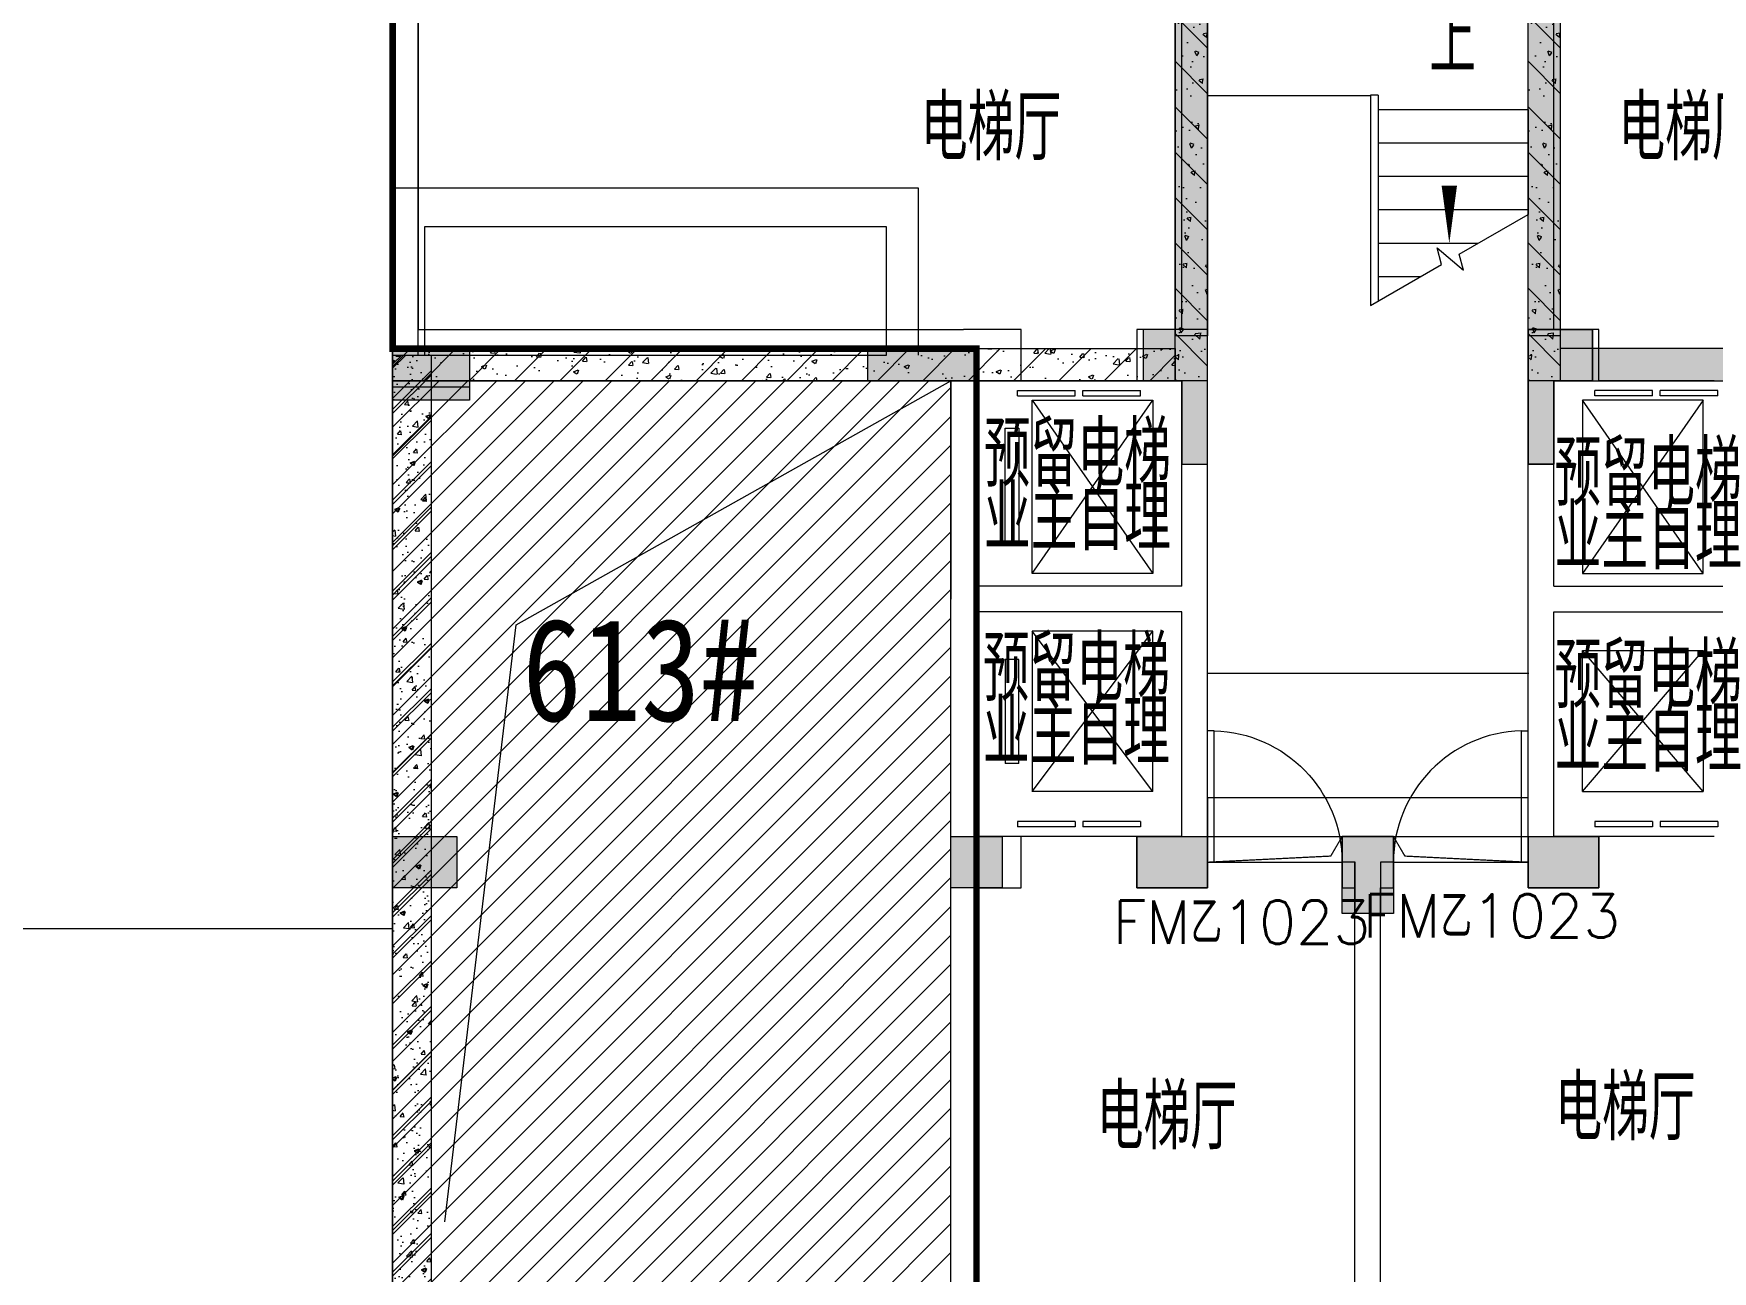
# Model space of a CAD drawing. Extents: x -264757 to 86229, y 4049843 to 4347093.
# Drawn here: x -72938 to -59853, y 4250021 to 4259662 of the extents above; entities that cross this region are included whole.
import ezdxf
from ezdxf.xclip import XClip

# ---------------------------------------------------------------- set-up
doc = ezdxf.new("R2010")
doc.units = 0
doc.header["$LTSCALE"] = 1000
doc.header["$MEASUREMENT"] = 0
doc.header["$XCLIPFRAME"] = 0
doc.linetypes.add('DASH', pattern=[0.35, 0.25, -0.1])
doc.layers.add('AX-01DK-PB01$0$A-2-Lead(Arrow)', color=8, linetype='Continuous')
doc.layers.add('AX-01DK-PB01$0$A-2-Text', color=8, linetype='Continuous')
doc.layers.add('AX-01DK-PB01$0$AX-001DK-01-PB01-02$0$A-3-WinF(Text)', color=8, linetype='Continuous', plot=False)
doc.layers.add('无关图层', color=8, linetype='Continuous', lineweight=0)
doc.layers.add('车位归属楼栋范围线', color=7, linetype='Continuous', true_color=0x19e6c7)
doc.styles.add('AX-01DK-PB01$0$_TCH_DIM', font='SIMPLEX', dxfattribs={"bigfont": 'GBCBIG'})
doc.styles.add('AX-01DK-PB01$0$AX-001DK-01-PB01-02$0$_TCH_WINDOW', font='SIMPLEX', dxfattribs={"bigfont": 'GBCBIG'})
doc.styles.add('AX-01DK-PB01$0$Standard', font='gbenor.shx', dxfattribs={"bigfont": 'gbcbig.shx'})
doc.styles.add('AX-01DK-PB01$1$AX-001DK-01-PB01-02$0$黑体', font='simhei.ttf')

# ---------------------------------------------------------------- blocks, each defined once
blk = doc.blocks.new('SX-613-PB02-WNC')
at = {"layer": '无关图层'}
h = blk.add_hatch(color=256, dxfattribs=at)
h.dxf.hatch_style = 1
h.paths.add_polyline_path([(6100, 16220), (6350, 16220), (6350, 12650), (6100, 12650)])
h = blk.add_hatch(color=256, dxfattribs=at)
h.dxf.hatch_style = 1
h.paths.add_polyline_path([(8850, 16220), (9100, 16220), (9100, 12650), (8850, 12650)])
h = blk.add_hatch(color=256, dxfattribs=at)
h.dxf.hatch_style = 1
h.paths.add_polyline_path([(5850, 12700), (5850, 12300), (6150, 12300), (6150, 11650), (6350, 11650), (6350, 12700)])
for points in [[(6150, 12300), (6150, 11650), (6350, 11650), (6350, 12700), (5850, 12700), (5850, 12300)], [(9050, 12300), (9050, 11650), (8850, 11650), (8850, 12700), (9350, 12700), (9350, 12300)], [(600, 12150), (0, 12150), (0, 12550), (600, 12550)], [(3700, 12550), (3700, 12300), (4550, 12300), (4550, 12550)], [(500, 8350), (0, 8350), (0, 8750), (500, 8750)], [(4749, 8350), (4349, 8350), (4349, 8750), (4749, 8750)], [(6350, 8350), (5800, 8350), (5800, 8750), (6350, 8750)], [(7400, 8150), (7400, 8750), (7800, 8750), (7800, 8150)], [(9400, 8350), (8850, 8350), (8850, 8750), (9400, 8750)]]:
    blk.add_hatch(color=256, dxfattribs=at).paths.add_polyline_path(points)
h = blk.add_hatch(color=256, dxfattribs=at)
h.dxf.hatch_style = 1
h.paths.add_polyline_path([(9350, 12300), (9350, 12700), (8850, 12700), (8850, 11650), (9050, 11650), (9050, 12300)])
h = blk.add_hatch(dxfattribs=at)
h.set_pattern_fill('ARMORED', color=256, scale=100)
h.set_pattern_definition([(50, (-1069436.4, -383487.5), (358.63009, -31.37607), [37.5, -412.5]), (355, (-1069436.4, -383487.5), (-69.37567, 376.09607), [30, -330]), (100.4514, (-1069406.5, -383490.1), (289.25469, 344.71977), [31.8701, -350.57106]), (46.1842, (-1069436.4, -383387.5), (533.62052, -82.7595), [56.25, -618.75]), (96.6356, (-1069391.9, -383394.4), (467.33135, 487.05894), [47.80514, -525.8565]), (351.1842, (-1069436.4, -383387.5), (467.33097, 487.0593), [45, -495]), (21, (-1069386.4, -383412.5), (298.453526, -201.309445), [37.5, -412.5]), (326, (-1069386.4, -383412.5), (121.65767, 362.57502), [30, -330]), (71.4514, (-1069361.52, -383429.27), (420.11131, 161.26525), [31.8701, -350.57106]), (37.5, (-1069436.4, -383487.5), (6.079928, 166.446927), [0, -326, 0, -335, 0, -331.25]), (7.5, (-1069436.4, -383487.5), (131.53477, 197.205856), [0, -191, 0, -318.5, 0, -126.25]), (327.5, (-1069547.9, -383487.5), (266.911218, -11.277436), [0, -125, 0, -390, 0, -517.5]), (317.5, (-1069597.9, -383487.5), (291.593085, 50.05249), [0, -162.5, 0, -259, 0, -367.5]), (45, (-1069436.4, -383487.5), (-176.776695, 176.776695), [])])
h.paths.add_polyline_path([(0, 12500), (300, 12500), (300, 4250), (0, 4250)])
h = blk.add_hatch(color=256, dxfattribs=at)
h.dxf.hatch_style = 1
h.paths.add_polyline_path([(600, 12250), (0, 12250), (0, 12500), (600, 12500)])
h = blk.add_hatch(color=256, dxfattribs=at)
h.dxf.hatch_style = 1
h.paths.add_polyline_path([(3700, 12550), (3700, 12300), (4550, 12300), (4550, 12550)])
h = blk.add_hatch(color=256, dxfattribs=at)
h.dxf.hatch_style = 1
h.paths.add_polyline_path([(7700, 8550), (7700, 8150), (7500, 8150), (7500, 8550), (7400, 8550), (7400, 8750), (6350, 8750), (6350, 8750), (8850, 8750), (8850, 8750), (7800, 8750), (7800, 8550)])
for points in [[(6350, 12650), (6100, 12650), (6100, 16270), (6350, 16270)], [(6100, 16270), (6350, 16270), (6350, 12650), (6100, 12650)], [(6350, 12650), (6100, 12650), (6100, 16270), (6350, 16270)], [(8850, 16270), (9100, 16270), (9100, 12650), (8850, 12650)], [(9100, 12650), (8850, 12650), (8850, 16270), (9100, 16270)], [(5850, 12700), (5850, 12300), (6150, 12300), (6150, 11650), (6350, 11650), (6350, 12700)], [(6150, 12300), (6150, 11650), (6350, 11650), (6350, 12700), (5850, 12700), (5850, 12300)], [(9350, 12300), (9350, 12700), (8850, 12700), (8850, 11650), (9050, 11650), (9050, 12300)], [(9050, 12300), (9050, 11650), (8850, 11650), (8850, 12700), (9350, 12700), (9350, 12300)], [(600, 12150), (0, 12150), (0, 12550), (600, 12550)], [(0, 12500), (300, 12500), (300, 4250), (0, 4250)], [(600, 12250), (0, 12250), (0, 12500), (600, 12500)], [(3700, 12550), (3700, 12300), (4550, 12300), (4550, 12550)], [(500, 8350), (0, 8350), (0, 8750), (500, 8750)], [(4749, 8350), (4349, 8350), (4349, 8750), (4749, 8750)], [(6350, 8350), (5800, 8350), (5800, 8750), (6350, 8750)], [(7400, 8750), (7400, 8750), (7800, 8750), (7800, 8750), (7800, 8750), (7800, 8550), (7700, 8550), (7700, 8150), (7500, 8150), (7500, 8550), (7400, 8550), (7400, 8750)], [(7400, 8150), (7400, 8750), (7800, 8750), (7800, 8150)], [(9400, 8350), (8850, 8350), (8850, 8750), (9400, 8750)]]:
    blk.add_lwpolyline(points, close=True, dxfattribs=at)
at = {"layer": '无关图层', "ltscale": 0.5}
blk.add_lwpolyline([(3700, 12550), (3700, 12300), (4550, 12300), (4550, 12550)], close=True, dxfattribs=at)
at = {"layer": '无关图层', "const_width": 10}
for points in [[(7400, 8750), (7311, 8598), (6349, 8550)], [(7800, 8750), (7889, 8598), (8849, 8550)]]:
    blk.add_lwpolyline(points, dxfattribs=at)
for points in [[(7400, 8750), (6350, 8750), (6350, 8550), (7400, 8550)], [(7800, 8750), (8850, 8750), (8850, 8550), (7800, 8550)]]:
    blk.add_lwpolyline(points, close=True, dxfattribs=at)
blk = doc.blocks.new('SX-613-PB02-DQ')
at = {"layer": '无关图层'}
h = blk.add_hatch(dxfattribs=at)
h.set_pattern_fill('ARMORED', color=256, scale=50, angle=90, style=0)
h.set_pattern_definition([(140, (4112577.33, 75403.6), (31.376067, 358.630091), [37.5, -412.5]), (85, (4112577.33, 75403.6), (-376.096067, -69.375667), [30, -330]), (190.4514, (4112579.95, 75433.5), (-344.71977, 289.25469), [31.870095, -350.571056]), (136.1842, (4112477.33, 75403.6), (82.759507, 533.620524), [56.25, -618.75]), (186.6356, (4112484.23, 75448.1), (-487.058935, 467.33135), [47.805144, -525.8565]), (81.1842, (4112477.33, 75403.6), (-487.0593, 467.33097), [45, -495]), (111, (4112502.33, 75453.6), (201.309445, 298.453526), [37.5, -412.5]), (56, (4112502.33, 75453.6), (-362.575023, 121.657666), [30, -330]), (161.4514, (4112519.1, 75478.5), (-161.265248, 420.111314), [31.870095, -350.571056]), (127.5, (4112577.33, 75403.61), (-166.446927, 6.0799277), [0, -326, 0, -335, 0, -331.25]), (97.5, (4112577.33, 75403.61), (-197.205856, 131.534769), [0, -191, 0, -318.5, 0, -126.25]), (57.5, (4112577.33, 75292.11), (11.277436, 266.911218), [0, -125, 0, -390, 0, -517.5]), (47.5, (4112577.33, 75242.11), (-50.052491, 291.593085), [0, -162.5, 0, -259, 0, -367.5]), (135, (4112577.33, 75403.61), (-176.776695, -176.776695), [])])
h.paths.add_polyline_path([(7199, 13950), (7199, 17870), (7449, 17870), (7449, 13950)])
h = blk.add_hatch(dxfattribs=at)
h.set_pattern_fill('ARMORED', color=256, scale=50, angle=90, style=0)
h.set_pattern_definition([(140, (4115327.33, 75403.6), (31.376067, 358.630091), [37.5, -412.5]), (85, (4115327.33, 75403.6), (-376.096067, -69.375667), [30, -330]), (190.4514, (4115329.95, 75433.5), (-344.71977, 289.25469), [31.870095, -350.571056]), (136.1842, (4115227.33, 75403.6), (82.759507, 533.620524), [56.25, -618.75]), (186.6356, (4115234.23, 75448.1), (-487.058935, 467.33135), [47.805144, -525.8565]), (81.1842, (4115227.33, 75403.6), (-487.0593, 467.33097), [45, -495]), (111, (4115252.33, 75453.6), (201.309445, 298.453526), [37.5, -412.5]), (56, (4115252.33, 75453.6), (-362.575023, 121.657666), [30, -330]), (161.4514, (4115269.1, 75478.5), (-161.265248, 420.111314), [31.870095, -350.571056]), (127.5, (4115327.33, 75403.61), (-166.446927, 6.0799277), [0, -326, 0, -335, 0, -331.25]), (97.5, (4115327.33, 75403.61), (-197.205856, 131.534769), [0, -191, 0, -318.5, 0, -126.25]), (57.5, (4115327.33, 75292.11), (11.277436, 266.911218), [0, -125, 0, -390, 0, -517.5]), (47.5, (4115327.33, 75242.11), (-50.052491, 291.593085), [0, -162.5, 0, -259, 0, -367.5]), (135, (4115327.33, 75403.6), (-176.776695, -176.776695), [])])
h.paths.add_polyline_path([(9949, 13950), (9949, 17870), (10199, 17870), (10199, 13950)])
h = blk.add_hatch(dxfattribs=at)
h.set_pattern_fill('ARMORED', color=256, scale=50, style=0)
h.set_pattern_definition([(50, (82483.1, -4087258.02), (358.630091, -31.376067), [37.5, -412.5]), (355, (82483.1, -4087258.02), (-69.375667, 376.096067), [30, -330]), (100.4514, (82513, -4087260.64), (289.25469, 344.71977), [31.870095, -350.571056]), (46.1842, (82483.1, -4087158), (533.620524, -82.759507), [56.25, -618.75]), (96.6356, (82527.6, -4087164.9), (467.33135, 487.058935), [47.805144, -525.8565]), (351.1842, (82483.1, -4087158), (467.33097, 487.0593), [45, -495]), (21, (82533.1, -4087183.02), (298.453526, -201.309445), [37.5, -412.5]), (326, (82533.1, -4087183.02), (121.657666, 362.575023), [30, -330]), (71.4514, (82557.98, -4087199.8), (420.111314, 161.265248), [31.870095, -350.571056]), (37.5, (82483.11, -4087258.02), (6.0799277, 166.446927), [0, -326, 0, -335, 0, -331.25]), (7.5, (82483.11, -4087258.02), (131.534769, 197.205856), [0, -191, 0, -318.5, 0, -126.25]), (327.5, (82371.61, -4087258.02), (266.911218, -11.277436), [0, -125, 0, -390, 0, -517.5]), (317.5, (82321.6, -4087258.02), (291.593085, 50.052491), [0, -162.5, 0, -259, 0, -367.5]), (45, (82483.1, -4087258.02), (-176.776695, 176.776695), [])])
h.paths.add_polyline_path([(7199, 13950), (1100, 13950), (1100, 14200), (7199, 14200)])
h = blk.add_hatch(dxfattribs=at)
h.set_pattern_fill('ARMORED', color=256, scale=50, style=0)
h.set_pattern_definition([(50, (82482.93, -4087258.02), (358.630091, -31.376067), [37.5, -412.5]), (355, (82482.93, -4087258.02), (-69.375667, 376.096067), [30, -330]), (100.4514, (82512.8, -4087260.64), (289.25469, 344.71977), [31.870095, -350.571056]), (46.1842, (82482.93, -4087158), (533.620524, -82.759507), [56.25, -618.75]), (96.6356, (82527.4, -4087164.9), (467.33135, 487.058935), [47.805144, -525.8565]), (351.1842, (82482.93, -4087158), (467.33097, 487.0593), [45, -495]), (21, (82532.93, -4087183.02), (298.453526, -201.309445), [37.5, -412.5]), (326, (82532.93, -4087183.02), (121.657666, 362.575023), [30, -330]), (71.4514, (82557.8, -4087199.8), (420.111314, 161.265248), [31.870095, -350.571056]), (37.5, (82482.93, -4087258.02), (6.0799277, 166.446927), [0, -326, 0, -335, 0, -331.25]), (7.5, (82482.93, -4087258.02), (131.534769, 197.205856), [0, -191, 0, -318.5, 0, -126.25]), (327.5, (82371.43, -4087258.02), (266.911218, -11.277436), [0, -125, 0, -390, 0, -517.5]), (317.5, (82321.43, -4087258.02), (291.593085, 50.052491), [0, -162.5, 0, -259, 0, -367.5]), (45, (82482.93, -4087258.02), (-176.776695, 176.776695), [])])
h.paths.add_polyline_path([(22199, 13950), (10199, 13950), (10199, 14200), (22199, 14200)])
for points in [[(7199, 13950), (7199, 17920), (7449, 17920), (7449, 13950)], [(9949, 13950), (9949, 17920), (10199, 17920), (10199, 13950)], [(7199, 13950), (1100, 13950), (1100, 14200), (7199, 14200)], [(10199, 13950), (22199, 13950), (22199, 14200), (10199, 14200)]]:
    blk.add_lwpolyline(points, close=True, dxfattribs=at)
blk = doc.blocks.new('AX-01DK-PB01$0$AX-001DK-01-PP01$0$AX-001DK-01-PP01$0$$DORLIB2D$00000127')
at = {"layer": '无关图层'}
for points in [[(-0.533, 0.795), (-0.533, 0.69)], [(-0.033, 0.795), (-0.533, 0.795)], [(-0.033, 0.795), (-0.033, 0.69)], [(0.533, 0.795), (0.033, 0.795)], [(0.033, 0.795), (0.033, 0.69)], [(0.533, 0.795), (0.533, 0.69)], [(-0.033, 0.69), (-0.533, 0.69)], [(0.533, 0.69), (0.033, 0.69)], [(0.5, 0.5), (-0.5, 0.5)]]:
    blk.add_lwpolyline(points, dxfattribs=at)
blk = doc.blocks.new('AX-01DK-PB01$0$$DorLib2D$00000001')
at = {"layer": '无关图层'}
for p, q in [((0.45, 0.975), (0.5, 0.975)), ((0.45, 0), (0.45, 0.975)), ((0.5, 0), (0.5, 0.975)), ((0.5, 0), (0.45, 0))]:
    blk.add_line(p, q, dxfattribs=at)
at = {"layer": '无关图层', "lineweight": 13}
blk.add_arc((0.475, 0), 0.975, 91.4693, 180, dxfattribs=at)

msp = doc.modelspace()

# ---------------------------------------------------------------- hatches: boundary and pattern name
at = {"layer": '无关图层'}
h = msp.add_hatch(color=256, dxfattribs=at)
h.dxf.hatch_style = 1
h.paths.add_polyline_path([(-64038.9, 4260878), (-63788.9, 4260878), (-63788.9, 4257308), (-64038.9, 4257308)])
h = msp.add_hatch(color=256, dxfattribs=at)
h.dxf.hatch_style = 1
h.paths.add_polyline_path([(-61288.9, 4260878), (-61038.9, 4260878), (-61038.9, 4257308), (-61288.9, 4257308)])
h = msp.add_hatch(color=256, dxfattribs=at)
h.dxf.hatch_style = 1
h.paths.add_polyline_path([(-64288.9, 4257358), (-64288.9, 4256958), (-63988.9, 4256958), (-63989.2, 4256308), (-63789.2, 4256308), (-63788.9, 4257358)])
for points in [[(-63988.9, 4256958), (-63989.2, 4256308), (-63789.2, 4256308), (-63788.9, 4257358), (-64288.9, 4257358), (-64288.9, 4256958)], [(-61088.9, 4256958), (-61088.9, 4256308), (-61288.9, 4256308), (-61288.9, 4257358), (-60788.9, 4257358), (-60788.9, 4256958)], [(-69539.1, 4256808), (-70139.1, 4256808), (-70139.1, 4257208), (-69539.1, 4257208)], [(-66438.7, 4257208), (-66438.7, 4256958), (-65588.7, 4256958), (-65588.7, 4257208)], [(-69639.4, 4253008), (-70139.4, 4253008), (-70139.4, 4253408), (-69639.4, 4253408)], [(-65389.6, 4253008), (-65789.6, 4253008), (-65789.6, 4253408), (-65389.6, 4253408)], [(-63788.9, 4253008), (-64338.9, 4253008), (-64338.9, 4253408), (-63788.9, 4253408)], [(-62738.7, 4252808), (-62738.7, 4253408), (-62338.7, 4253408), (-62338.7, 4252808)], [(-60738.9, 4253008), (-61288.9, 4253008), (-61288.9, 4253408), (-60738.9, 4253408)]]:
    msp.add_hatch(color=256, dxfattribs=at).paths.add_polyline_path(points)
h = msp.add_hatch(color=256, dxfattribs=at)
h.dxf.hatch_style = 1
h.paths.add_polyline_path([(-60788.9, 4256958), (-60788.9, 4257358), (-61288.9, 4257358), (-61288.9, 4256308), (-61088.9, 4256308), (-61088.9, 4256958)])
h = msp.add_hatch(color=256, dxfattribs=at)
h.dxf.hatch_style = 1
h.paths.add_polyline_path([(-66438.7, 4257208), (-66438.7, 4256958), (-65588.7, 4256958), (-65588.7, 4257208)])
h = msp.add_hatch(dxfattribs=at)
h.set_pattern_fill('ARMORED', color=256, scale=100)
h.set_pattern_definition([(50, (-1139575.48, 3861170.52), (358.63009, -31.37607), [37.5, -412.5]), (355, (-1139575.48, 3861170.52), (-69.37567, 376.09607), [30, -330]), (100.4514, (-1139545.6, 3861167.9), (289.25469, 344.71977), [31.8701, -350.57106]), (46.1842, (-1139575.5, 3861270.52), (533.62052, -82.7595), [56.25, -618.75]), (96.6356, (-1139531, 3861263.63), (467.33135, 487.05894), [47.80514, -525.8565]), (351.1842, (-1139575.5, 3861270.5), (467.33097, 487.0593), [45, -495]), (21, (-1139525.48, 3861245.52), (298.453526, -201.309445), [37.5, -412.5]), (326, (-1139525.48, 3861245.52), (121.65767, 362.57502), [30, -330]), (71.4514, (-1139500.6, 3861228.75), (420.11131, 161.26525), [31.8701, -350.57106]), (37.5, (-1139575.48, 3861170.52), (6.079928, 166.446927), [0, -326, 0, -335, 0, -331.25]), (7.5, (-1139575.48, 3861170.52), (131.53477, 197.205856), [0, -191, 0, -318.5, 0, -126.25]), (327.5, (-1139686.98, 3861170.52), (266.911218, -11.277436), [0, -125, 0, -390, 0, -517.5]), (317.5, (-1139736.98, 3861170.52), (291.593085, 50.05249), [0, -162.5, 0, -259, 0, -367.5]), (45, (-1139575.48, 3861170.52), (-176.776695, 176.776695), [])])
h.paths.add_polyline_path([(-70139.1, 4257158), (-69839.1, 4257158), (-69839.1, 4248908), (-70139.1, 4248908)])
h = msp.add_hatch(color=256, dxfattribs=at)
h.dxf.hatch_style = 1
h.paths.add_polyline_path([(-69539.1, 4256908), (-70139.1, 4256908), (-70139.1, 4257158), (-69539.1, 4257158)])
h = msp.add_hatch(color=256, dxfattribs=at)
h.dxf.hatch_style = 1
h.paths.add_polyline_path([(-62438.9, 4253208), (-62438.9, 4252808), (-62638.9, 4252808), (-62638.9, 4253208), (-62739.1, 4253208), (-62739.1, 4253408), (-63788.9, 4253408), (-63788.9, 4253408), (-61288.9, 4253408), (-61288.9, 4253408), (-62338.7, 4253408), (-62338.7, 4253208)])

# ---------------------------------------------------------------- linework, layer by layer
at = {"layer": 'AX-01DK-PB01$0$A-2-Lead(Arrow)'}
msp.add_lwpolyline([(-61903.9, 4259198, 0, 0, 0), (-61903.9, 4258028, 0, 120, 0), (-61903.9, 4258478, 0, 0, 0)], format="xyseb", dxfattribs=at)
at = {"layer": '无关图层'}
for p, q in [((-70139.8, 4257158.1), (-70139.6, 4260990.7)), ((-69939.8, 4257158), (-69939.6, 4260990.7)), ((-70139.6, 4260878), (-70139.6, 4256957.8)), ((-69939.6, 4260678), (-69939.6, 4257357.8)), ((-63989.7, 4257357.8), (-63989.7, 4260678)), ((-63789.7, 4257057.8), (-63789.7, 4260678)), ((-61289.7, 4257057.8), (-61289.7, 4260678)), ((-61089.7, 4257357.8), (-61089.7, 4260678)), ((-62518.9, 4259178), (-63783.9, 4259178)), ((-62518.9, 4259181.1), (-62518.9, 4257542.9)), ((-62458.9, 4259181.1), (-62518.9, 4259181.1)), ((-62458.9, 4259181.1), (-62458.9, 4257577.6)), ((-62518.9, 4259068), (-62518.9, 4257542.9)), ((-61288.9, 4259068), (-62458.9, 4259068)), ((-61288.9, 4259068), (-61288.9, 4258253.1)), ((-61288.9, 4258808), (-62458.9, 4258808)), ((-61288.9, 4258548), (-62458.9, 4258548)), ((-61288.9, 4258288), (-62458.9, 4258288)), ((-61826.1, 4257942.9), (-61288.9, 4258253.1)), ((-61678.7, 4258028), (-62458.9, 4258028)), ((-61964.4, 4257863.1), (-61999.4, 4257993.5)), ((-61999.4, 4257993.5), (-61793.3, 4257820.6)), ((-62518.9, 4257542.9), (-61964.4, 4257863.1)), ((-61793.3, 4257820.6), (-61826.1, 4257942.9)), ((-62129.1, 4257768), (-62458.9, 4257768)), ((-69939.6, 4257357.8), (-65689.7, 4257357.8)), ((-65239.7, 4257357.8), (-65689.7, 4257357.8)), ((-65239.7, 4256957.8), (-65239.7, 4257357.8)), ((-63989.7, 4257357.8), (-64339.7, 4257357.8)), ((-64339.7, 4257357.8), (-64339.7, 4256957.8)), ((-60739.7, 4257357.8), (-61089.7, 4257357.8)), ((-60739.7, 4256957.8), (-60739.7, 4257357.8)), ((-70139.8, 4257158.1), (-69939.8, 4257158)), ((-63789.7, 4255258), (-63789.7, 4257057.8)), ((-61289.7, 4255258), (-61289.7, 4257057.8)), ((-70139.7, 4256958), (-70139.8, 4245014.3)), ((-65789.6, 4256958), (-70139.7, 4256958)), ((-70139.7, 4256820.1), (-70001.8, 4256958)), ((-70139.7, 4256595.6), (-69777.3, 4256958)), ((-70139.7, 4256371.1), (-69552.8, 4256958)), ((-70139.7, 4256146.6), (-69328.3, 4256958)), ((-70139.7, 4255922.1), (-69103.8, 4256958)), ((-70139.7, 4255697.6), (-68879.3, 4256958)), ((-70139.7, 4255473.1), (-68654.8, 4256958)), ((-70139.7, 4255248.6), (-68430.2, 4256958)), ((-70139.7, 4255024.1), (-68205.7, 4256958)), ((-70139.7, 4254799.6), (-67981.2, 4256958)), ((-70139.7, 4254575), (-67756.7, 4256958)), ((-70139.7, 4254350.5), (-67532.2, 4256958)), ((-70139.7, 4254126), (-67307.7, 4256958)), ((-70139.7, 4253901.5), (-67083.2, 4256958)), ((-70139.7, 4253677), (-66858.7, 4256958)), ((-70139.7, 4253452.5), (-66634.2, 4256958)), ((-70139.7, 4253228), (-66409.7, 4256958)), ((-70139.7, 4253003.5), (-66185.2, 4256958)), ((-70139.7, 4252779), (-65960.7, 4256958)), ((-70139.6, 4256957.8), (-65789.7, 4256957.8)), ((-69175.3, 4255058.3), (-65789.7, 4256957.8)), ((-65789.7, 4248908), (-65789.6, 4256958)), ((-65789.7, 4256957.8), (-65789.7, 4255258)), ((-65589.7, 4256957.8), (-65589.7, 4255358)), ((-65589.7, 4256957.8), (-65239.7, 4256957.8)), ((-64339.7, 4256957.8), (-63989.7, 4256957.8)), ((-63989.7, 4255358), (-63989.7, 4256957.8)), ((-61089.7, 4255358), (-61089.7, 4256957.8)), ((-61089.7, 4256957.8), (-60739.7, 4256957.8)), ((-70139.7, 4252554.5), (-65789.6, 4256904.6)), ((-70139.7, 4252330), (-65789.6, 4256680.1)), ((-70139.7, 4252105.5), (-65789.6, 4256455.6)), ((-70139.7, 4251880.9), (-65789.6, 4256231.1)), ((-70139.8, 4251656.4), (-65789.6, 4256006.6)), ((-70139.8, 4251431.9), (-65789.6, 4255782.1)), ((-70139.8, 4251207.4), (-65789.6, 4255557.6)), ((-63989.7, 4255358), (-65589.7, 4255358)), ((-61089.7, 4255358), (-59489.3, 4255358)), ((-70139.8, 4250982.9), (-65789.6, 4255333.1)), ((-65789.7, 4253308), (-65789.7, 4255258)), ((-63789.7, 4253408), (-63789.7, 4255258)), ((-61289.7, 4253408), (-61289.7, 4255258)), ((-70139.8, 4250758.4), (-65789.6, 4255108.6)), ((-63989.7, 4255158), (-65589.7, 4255158)), ((-65589.7, 4253408), (-65589.7, 4255158)), ((-63989.7, 4253408), (-63989.7, 4255158)), ((-61089.7, 4255158), (-59489.3, 4255158)), ((-61089.7, 4253408), (-61089.7, 4255158)), ((-69733.4, 4250408), (-69175.3, 4255058.3)), ((-64214.7, 4255008), (-65154.7, 4255008)), ((-65154.7, 4255008), (-65154.7, 4253758)), ((-65154.7, 4253758), (-64214.7, 4255008)), ((-64214.7, 4253758), (-65154.7, 4255008)), ((-64214.7, 4253758), (-64214.7, 4255008)), ((-70139.8, 4250533.9), (-65789.6, 4254884)), ((-60864.7, 4253758), (-60864.7, 4254858)), ((-60864.7, 4254858), (-59924.7, 4254858)), ((-59924.7, 4253758), (-60864.7, 4254858)), ((-60864.7, 4253758), (-59924.7, 4254858)), ((-59924.7, 4254858), (-59924.7, 4253758)), ((-65259.7, 4254788), (-65364.7, 4254788)), ((-65364.7, 4254788), (-65364.7, 4253978)), ((-65259.7, 4253978), (-65259.7, 4254788)), ((-70139.8, 4250309.4), (-65789.6, 4254659.5)), ((-61283.9, 4254678.2), (-63783.9, 4254678.2)), ((-70139.8, 4250084.9), (-65789.6, 4254435)), ((-70139.8, 4249860.4), (-65789.6, 4254210.5)), ((-70139.8, 4249635.9), (-65789.6, 4253986)), ((-65259.7, 4253978), (-65364.7, 4253978)), ((-70139.8, 4249411.4), (-65789.6, 4253761.5)), ((-70139.8, 4249186.8), (-65789.6, 4253537)), ((-65239.7, 4253408), (-65589.7, 4253408)), ((-65239.7, 4253008), (-65239.7, 4253408)), ((-63989.7, 4253408), (-64339.7, 4253408)), ((-64339.7, 4253408), (-64339.7, 4253008)), ((-63789.7, 4253008), (-63789.7, 4253408)), ((-62539.3, 4253408), (-62739.7, 4253408)), ((-62739.7, 4253408), (-62739.7, 4253008)), ((-62340, 4253408), (-62539.3, 4253408)), ((-62340, 4253008), (-62340, 4253408)), ((-61289.7, 4253408), (-61290, 4253408)), ((-61290, 4253408), (-61290, 4253008)), ((-60739.7, 4253408), (-61089.7, 4253408)), ((-60739.7, 4253008), (-60739.7, 4253408)), ((-70139.8, 4248962.3), (-65789.6, 4253312.5)), ((-65789.7, 4248908), (-65789.7, 4253308)), ((-70139.8, 4248737.8), (-65789.6, 4253088)), ((-65589.7, 4249308), (-65589.7, 4253008)), ((-65589.7, 4253008), (-65239.7, 4253008)), ((-64339.7, 4253008), (-63889.7, 4253008)), ((-63889.7, 4253008), (-63789.7, 4253008)), ((-62739.7, 4253008), (-62639.3, 4253008)), ((-62639.3, 4249308), (-62639.3, 4253008)), ((-62439.3, 4253008), (-62340, 4253008)), ((-62439.3, 4249308), (-62439.3, 4253008)), ((-61290, 4253008), (-61189.7, 4253008)), ((-61189.7, 4253008), (-60739.7, 4253008)), ((-70139.8, 4248513.3), (-65789.6, 4252863.5)), ((-70139.7, 4252688.1), (-78639.5, 4252688.1)), ((-70139.8, 4248288.8), (-65789.6, 4252639)), ((-70139.8, 4248064.3), (-65789.6, 4252414.4)), ((-70139.8, 4247839.8), (-65789.6, 4252189.9)), ((-70139.8, 4247615.3), (-65789.7, 4251965.4)), ((-70139.8, 4247390.8), (-65789.7, 4251740.9)), ((-70139.8, 4247166.3), (-65789.7, 4251516.4)), ((-70139.8, 4246941.8), (-65789.7, 4251291.9)), ((-70139.8, 4246717.3), (-65789.7, 4251067.4)), ((-70139.8, 4246492.8), (-65789.7, 4250842.9)), ((-70139.8, 4246268.2), (-65789.7, 4250618.4)), ((-70139.8, 4246043.7), (-65789.7, 4250393.9)), ((-70139.8, 4245819.2), (-65789.7, 4250169.4))]:
    msp.add_line(p, q, dxfattribs=at)
for points in [[(-63788.9, 4257308), (-64038.9, 4257308), (-64038.9, 4260928), (-63788.9, 4260928)], [(-64038.9, 4260928), (-63788.9, 4260928), (-63788.9, 4257308), (-64038.9, 4257308)], [(-63788.7, 4257308), (-64038.7, 4257308), (-64038.7, 4260928), (-63788.7, 4260928)], [(-61038.9, 4257308), (-61288.9, 4257308), (-61288.9, 4260928), (-61038.9, 4260928)], [(-61288.9, 4260928), (-61038.9, 4260928), (-61038.9, 4257308), (-61288.9, 4257308)], [(-66290.4, 4257158), (-66290.4, 4258158), (-69890.1, 4258158), (-69890.1, 4257158)], [(-64288.9, 4257358), (-64288.9, 4256958), (-63988.9, 4256958), (-63989.2, 4256308), (-63789.2, 4256308), (-63788.9, 4257358)], [(-63988.9, 4256958), (-63989.2, 4256308), (-63789.2, 4256308), (-63788.9, 4257358), (-64288.9, 4257358), (-64288.9, 4256958)], [(-60788.9, 4256958), (-60788.9, 4257358), (-61288.9, 4257358), (-61288.9, 4256308), (-61088.9, 4256308), (-61088.9, 4256958)], [(-61088.9, 4256958), (-61088.9, 4256308), (-61288.9, 4256308), (-61288.9, 4257358), (-60788.9, 4257358), (-60788.9, 4256958)], [(-69539.1, 4256808), (-70139.1, 4256808), (-70139.1, 4257208), (-69539.1, 4257208)], [(-66438.7, 4257208), (-66438.7, 4256958), (-65588.7, 4256958), (-65588.7, 4257208)], [(-70139.1, 4257158), (-69839.1, 4257158), (-69839.1, 4248908), (-70139.1, 4248908)], [(-69539.1, 4256908), (-70139.1, 4256908), (-70139.1, 4257158), (-69539.1, 4257158)], [(-65154.7, 4256808), (-64214.7, 4256808), (-64214.7, 4255458), (-65154.7, 4255458)], [(-59924.7, 4256808), (-60864.7, 4256808), (-60864.7, 4255458), (-59924.7, 4255458)], [(-65364.7, 4256588), (-65259.7, 4256588), (-65259.7, 4255678), (-65364.7, 4255678)], [(-69639.4, 4253008), (-70139.4, 4253008), (-70139.4, 4253408), (-69639.4, 4253408)], [(-65389.6, 4253008), (-65789.6, 4253008), (-65789.6, 4253408), (-65389.6, 4253408)], [(-63788.9, 4253008), (-64338.9, 4253008), (-64338.9, 4253408), (-63788.9, 4253408)], [(-62739.1, 4253408), (-62739.1, 4253408), (-62338.7, 4253408), (-62338.7, 4253408), (-62338.7, 4253408), (-62338.7, 4253208), (-62438.9, 4253208), (-62438.9, 4252808), (-62638.9, 4252808), (-62638.9, 4253208), (-62739.1, 4253208), (-62739.1, 4253408)], [(-62738.7, 4252808), (-62738.7, 4253408), (-62338.7, 4253408), (-62338.7, 4252808)], [(-60738.9, 4253008), (-61288.9, 4253008), (-61288.9, 4253408), (-60738.9, 4253408)]]:
    msp.add_lwpolyline(points, close=True, dxfattribs=at)
for points in [[(-66039.9, 4257158), (-66040.4, 4258458), (-70140.1, 4258458), (-70140.1, 4257158)], [(-65154.7, 4255458), (-64214.7, 4256808)], [(-65154.7, 4256808), (-64214.7, 4255458)], [(-59924.7, 4255458), (-60864.7, 4256808)], [(-59924.7, 4256808), (-60864.7, 4255458)], [(-64214.7, 4253758), (-65154.7, 4253758)], [(-61289.7, 4253409), (-61289.7, 4253709), (-63789.7, 4253709), (-63789.7, 4253409), (-61289.7, 4253408), (-61289.7, 4253709)], [(-60864.7, 4253758), (-59924.7, 4253758)]]:
    msp.add_lwpolyline(points, dxfattribs=at)
at = {"layer": '无关图层', "ltscale": 0.5}
msp.add_lwpolyline([(-66438.7, 4257208), (-66438.7, 4256958), (-65588.7, 4256958), (-65588.7, 4257208)], close=True, dxfattribs=at)
at = {"layer": '车位归属楼栋范围线', "linetype": 'DASH', "ltscale": 5, "const_width": 50}
msp.add_lwpolyline([(-70139.7, 4267381.2), (-70139.1, 4257208), (-65588.7, 4257208), (-65588.7, 4248903.3), (-59289.5, 4248908.1), (-59289.5, 4256957.8), (-50789.3, 4256957.8), (-50789.3, 4248903.3), (-44289.5, 4248903.1), (-44289.5, 4256958), (-35789.7, 4256958), (-35789.7, 4248962.9), (-29299.6, 4248962.9), (-29299.6, 4256958), (-24939.5, 4256957.9), (-24967.7, 4278358.5)], dxfattribs=at)

# ---------------------------------------------------------------- block references
at = {"layer": '无关图层'}
msp.add_blockref('SX-613-PB02-WNC', (-70139.1, 4244658), dxfattribs=at)
ref = msp.add_blockref('SX-613-PB02-DQ', (-71239.1, 4243008), dxfattribs=at)
XClip(ref).set_block_clipping_path([(557.9093382464, 6345.0000804734), (55218.0745697021, 24161.9717679125)])
at = {"layer": '无关图层', "zscale": 400}
for p, xscale, yscale, rotation in [((-64789.7, 4257157.8), -900, -400, 359.999999999911), ((-60289.7, 4257157.8), -900, 400, 180), ((-64789.7, 4253208), 900, 400, 7.174070222237785e-09), ((-60289.7, 4253208), -900, -400, 179.9999999925303)]:
    msp.add_blockref('AX-01DK-PB01$0$AX-001DK-01-PP01$0$AX-001DK-01-PP01$0$$DORLIB2D$00000127', p, dxfattribs=dict(at, xscale=xscale, yscale=yscale, rotation=rotation))
at = {"layer": '无关图层'}
ref = msp.add_blockref('AX-01DK-PB01$0$$DorLib2D$00000001', (-63264.7, 4253208), dxfattribs=dict(at, xscale=1050.000480654067, yscale=-1050.000480654067, zscale=400, rotation=180))
ref.add_attrib('A', 'FM乙1023', (-64526.7, 4252572.1), dxfattribs={"layer": 'AX-01DK-PB01$0$AX-001DK-01-PB01-02$0$A-3-WinF(Text)', "height": 337.59, "style": 'AX-01DK-PB01$0$AX-001DK-01-PB01-02$0$_TCH_WINDOW'})
ref = msp.add_blockref('AX-01DK-PB01$0$$DorLib2D$00000001', (-61815, 4253208), dxfattribs=dict(at, xscale=-1050.000480654067, yscale=-1050.000480654067, zscale=400, rotation=180))
ref.add_attrib('A', 'FM乙1023', (-62579.1, 4252620.7), dxfattribs={"layer": 'AX-01DK-PB01$0$AX-001DK-01-PB01-02$0$A-3-WinF(Text)', "height": 337.59, "style": 'AX-01DK-PB01$0$AX-001DK-01-PB01-02$0$_TCH_WINDOW'})

# ---------------------------------------------------------------- texts
at = {"layer": 'AX-01DK-PB01$0$A-2-Text', "color": 7, "style": 'AX-01DK-PB01$0$_TCH_DIM'}
msp.add_text('上', height=506.4, dxfattribs=at).set_placement((-62060.3, 4259355.5))
at = {"layer": '无关图层', "style": 'AX-01DK-PB01$0$Standard'}
for s, p in [('电梯厅', (-66022.5, 4258674.8)), ('电梯厅', (-60586.6, 4258674.8)), ('预留电梯', (-65532, 4256132.2)), ('预留电梯', (-61083.3, 4255984.6)), ('业主自理', (-65532, 4255637.9)), ('业主自理', (-61083.3, 4255490.2)), ('预留电梯', (-65539.7, 4254463)), ('预留电梯', (-61083.3, 4254408.4)), ('业主自理', (-65539.7, 4253968.6)), ('业主自理', (-61083.3, 4253914)), ('电梯厅', (-61078.2, 4251041.9)), ('电梯厅', (-64651.7, 4250971.1))]:
    msp.add_text(s, height=506.38, dxfattribs=at).set_placement(p)
at = {"layer": '无关图层', "style": 'AX-01DK-PB01$1$AX-001DK-01-PB01-02$0$黑体', "width": 0.85}
msp.add_text('613#', height=800, dxfattribs=at).set_placement((-69128.2, 4254307.8))

doc.saveas('drawing.dxf')
